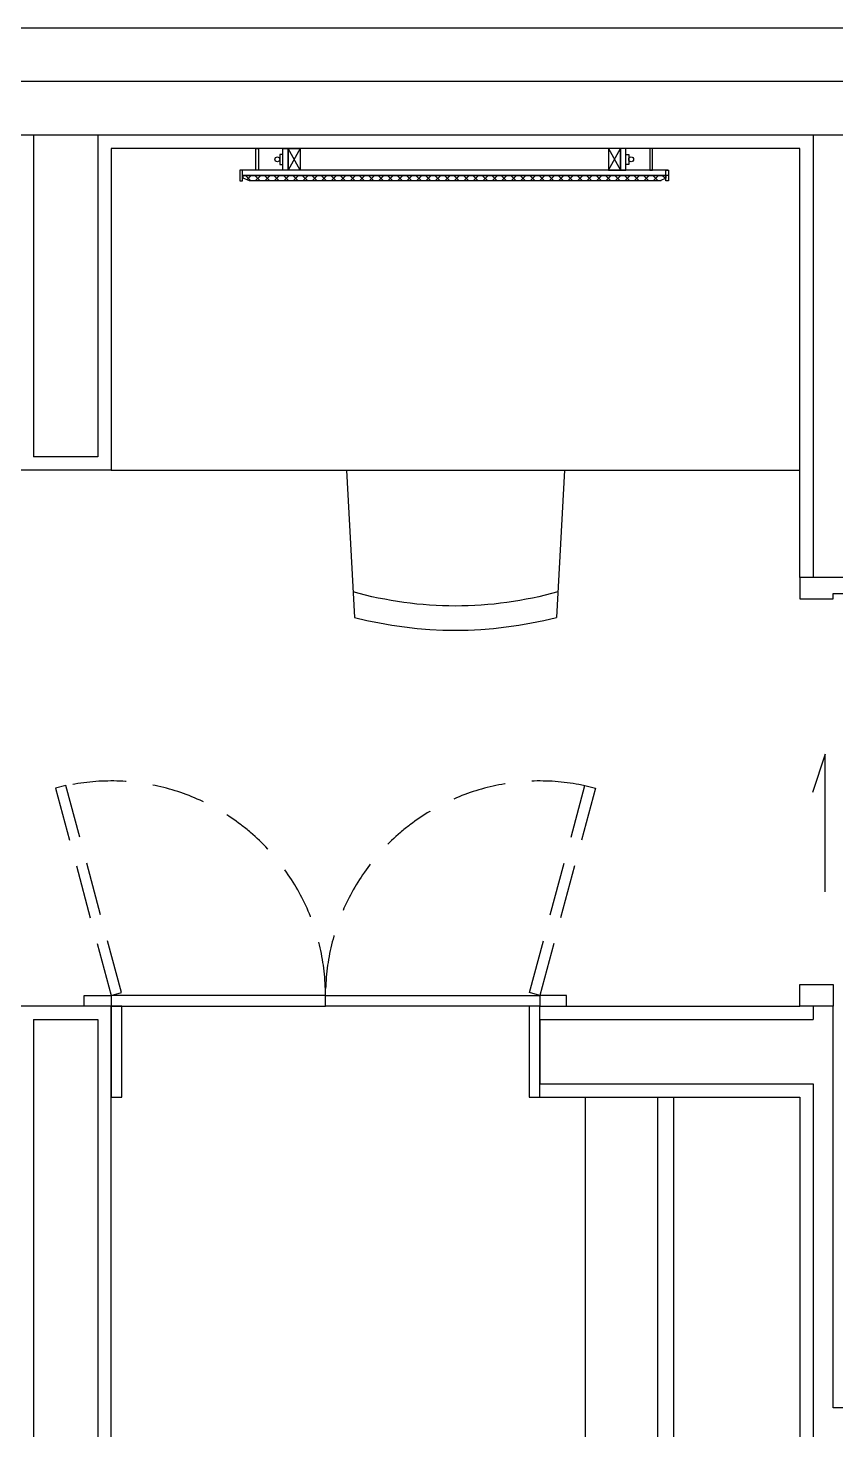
# Model space of a CAD drawing. Header units: millimetres. Extents: x 10000 to 302800, y 6800 to 229018.
# Drawn here: x 182743 to 184251, y 35861 to 38478 of the extents above; entities that cross this region are included whole.
import ezdxf

# ---------------------------------------------------------------- set-up
doc = ezdxf.new("R2010")
doc.units = ezdxf.units.MM
doc.header["$LTSCALE"] = 400
doc.header["$MEASUREMENT"] = 0
for name, pattern in [('X-GRID_5~ROOF$0$CENTER2', [1.125, 0.75, -0.125, 0.125, -0.125]), ('X-ROOM TYPE-SR-2Bay_2$0$CONTINOUS', [0]), ('X-ROOM TYPE-SR-2Bay_2$0$HIDDEN', [0.375, 0.25, -0.125])]:
    doc.linetypes.add(name, pattern=pattern)
doc.layers.get('0').update_dxf_attribs({"linetype": 'CONTINUOUS'})
for name, color, linetype in [('A-TXT1', 3, 'CONTINUOUS'), ('X-GRID_5~ROOF$0$A-CEN1', 1, 'X-GRID_5~ROOF$0$CENTER2'), ('X-ROOM TYPE-SR-2bay corner$0$A-WALD', 7, 'CONTINUOUS'), ('X-ROOM TYPE-SR-2Bay_2$0$.WA_BUILT-IN LOW', 252, 'CONTINUOUS'), ('X-ROOM TYPE-SR-2Bay_2$0$.WA_Built-in mirror', 252, 'CONTINUOUS'), ('X-ROOM TYPE-SR-2Bay_2$0$.WA_Built-in_Lower', 252, 'CONTINUOUS'), ('X-ROOM TYPE-SR-2Bay_2$0$.WA_FP_Furn', 252, 'X-ROOM TYPE-SR-2Bay_2$0$CONTINOUS'), ('X-ROOM TYPE-SR-2Bay_2$0$.WA_METAL', 252, 'CONTINUOUS'), ('X-ROOM TYPE-SR-2Bay_2$0$.WA_Plaster', 252, 'CONTINUOUS'), ('X-ROOM TYPE-SR-2Bay_2$0$.WA_Wall-Fin', 252, 'CONTINUOUS'), ('X-ROOM TYPE-SR-2Bay_2$0$.WA_Wall-Finish', 252, 'CONTINUOUS'), ('X-ROOM TYPE-SR-2Bay_2$0$A-WALD', 7, 'CONTINUOUS'), ('X-ROOM TYPE-SR-2Bay_2$0$X-ROOM TYPE-SR-1.3+1.7Bay$0$__Door-bomba', 252, 'CONTINUOUS'), ('X-ROOM TYPE-SR-2Bay_2$0$X-ROOM TYPE-SR-2bay_1$0$X-ROOM TYPE-SR-1.3+1.7Bay$0$__Door-bomba', 252, 'CONTINUOUS')]:
    doc.layers.add(name, color=color, linetype=linetype)

# ---------------------------------------------------------------- blocks, each defined once
blk = doc.blocks.new('X-GRID_5~ROOF')
at = {"layer": 'X-GRID_5~ROOF$0$A-CEN1', "ltscale": 10}
blk.add_lwpolyline([(251927.3, 56771.2), (158516.9, 56771.2)], dxfattribs=at)
blk = doc.blocks.new('X-ROOM TYPE-SR-2bay corner')
at = {"layer": 'X-ROOM TYPE-SR-2bay corner$0$A-WALD'}
blk.add_line((182478.8, 56671.2), (173848.8, 56671.2), dxfattribs=at)
blk = doc.blocks.new('X-ROOM TYPE-SR-2Bay_2$0$X-ROOM TYPE-SR-2bay_1$0$X-ROOM TYPE-SR-2bay_1$0$A$Cad202b06')
at = {"layer": 'X-ROOM TYPE-SR-2Bay_2$0$.WA_FP_Furn', "ltscale": 0.2}
for p, q in [((4.5, 0), (19.3, 275.2)), ((411, 0), (396.2, 275.2))]:
    blk.add_line(p, q, dxfattribs=at)
for radius, start, end in [(750.5, 75.4592, 104.5408), (704.7, 74.2726, 105.7274)]:
    blk.add_arc((207.7, -451.2), radius, start, end, dxfattribs=at)
blk = doc.blocks.new('X-ROOM TYPE-SR-2Bay_2')
at = {"layer": 'X-ROOM TYPE-SR-2Bay_2$0$.WA_BUILT-IN LOW'}
h = blk.add_hatch(dxfattribs=at)
h.set_pattern_fill('NET', color=256, scale=100, angle=-45, style=0)
h.set_pattern_definition([(315, (268112.59, 12104.666), (8.8388348, 8.8388348), []), (45, (268112.59, 12104.666), (-8.8388348, 8.8388348), [])])
h.paths.add_polyline_path([(231632.1, 47946.1), (230843.6, 47946.1), (230843.6, 47951.4), (230854.4, 47956.1), (231620.6, 47956.1), (231632.1, 47951.4)])
for p, q in [((230852.5, 47956.1), (231620.6, 47956.1)), ((230843.6, 47946.1), (231632.1, 47946.1)), ((230951, 47896.1), (230928.6, 47936.1)), ((230951, 47936.1), (230928.6, 47896.1)), ((231526.1, 47896.1), (231548.6, 47936.1)), ((231526.1, 47936.1), (231548.6, 47896.1))]:
    blk.add_line(p, q, dxfattribs=at)
at = {"layer": 'X-ROOM TYPE-SR-2Bay_2$0$.WA_BUILT-IN LOW', "linetype": 'X-ROOM TYPE-SR-2Bay_2$0$HIDDEN', "ltscale": 100}
for points in [[(231878.8, 51011.1), (230828.8, 51011.1), (230828.8, 49666.1)], [(231878.8, 50981.1), (230858.8, 50981.1), (230858.8, 49666.1)]]:
    blk.add_lwpolyline(points, dxfattribs=at)
at = {"layer": 'X-ROOM TYPE-SR-2Bay_2$0$.WA_BUILT-IN LOW'}
for points in [[(231632.1, 47946.1), (230843.6, 47946.1), (230843.6, 47951.4), (230854.4, 47956.1), (231620.6, 47956.1), (231632.1, 47951.4)], [(230913, 47925.5), (230918.6, 47925.5), (230918.6, 47906.8), (230913, 47906.8)], [(230951, 47896.1), (230951, 47936.1), (230928.6, 47936.1), (230928.6, 47896.1)], [(231526.1, 47896.1), (231526.1, 47936.1), (231548.6, 47936.1), (231548.6, 47896.1)], [(231564.1, 47925.5), (231558.6, 47925.5), (231558.6, 47906.8), (231564.1, 47906.8)]]:
    blk.add_lwpolyline(points, close=True, dxfattribs=at)
for centre in [(230908.5, 47916.1), (231568.6, 47916.1)]:
    blk.add_circle(centre, 4.52, dxfattribs=at)
at = {"layer": 'X-ROOM TYPE-SR-2Bay_2$0$.WA_Built-in mirror', "linetype": 'X-ROOM TYPE-SR-2Bay_2$0$CONTINOUS'}
for points in [[(230928.6, 47936.1), (230918.6, 47936.1), (230918.6, 47896.1), (230928.6, 47896.1)], [(231548.6, 47936.1), (231558.6, 47936.1), (231558.6, 47896.1), (231548.6, 47896.1)]]:
    blk.add_lwpolyline(points, close=True, dxfattribs=at)
at = {"layer": 'X-ROOM TYPE-SR-2Bay_2$0$.WA_Built-in_Lower'}
for points in [[(231878.8, 50846.1), (230993.8, 50846.1), (230993.8, 49666.1)], [(230593.8, 47896.1), (231878.8, 47896.1), (231878.8, 48496.1), (230593.8, 48496.1), (230593.8, 47896.1)]]:
    blk.add_lwpolyline(points, dxfattribs=at)
for points in [[(231078.8, 49666.1), (231078.8, 49496.1), (231098.8, 49496.1), (231098.8, 49666.1)], [(231858.8, 49666.1), (231858.8, 49496.1), (231878.8, 49496.1), (231878.8, 49666.1)], [(231078.8, 49476.1), (231078.8, 49496.1), (231028.8, 49496.1), (231028.8, 49476.1)], [(231078.8, 49496.1), (231478.8, 49496.1), (231478.8, 49476.1), (231078.8, 49476.1)], [(231878.8, 49496.1), (231478.8, 49496.1), (231478.8, 49476.1), (231878.8, 49476.1)], [(231878.8, 49476.1), (231878.8, 49496.1), (231928.8, 49496.1), (231928.8, 49476.1)]]:
    blk.add_lwpolyline(points, close=True, dxfattribs=at)
at = {"layer": 'X-ROOM TYPE-SR-2Bay_2$0$.WA_Built-in_Lower', "linetype": 'X-ROOM TYPE-SR-2Bay_2$0$HIDDEN'}
for points in [[(231098.2, 49471), (230994.6, 49084.6), (230975.3, 49089.8), (231078.8, 49476.1)], [(231859.5, 49471), (231963, 49084.6), (231982.4, 49089.8), (231878.8, 49476.1)]]:
    blk.add_lwpolyline(points, close=True, dxfattribs=at)
for centre, start, end in [((231078.8, 49476.1), 257.866, 0.0003), ((231878.8, 49476.1), 179.9997, 282.134)]:
    blk.add_arc(centre, 400, start, end, dxfattribs=at)
at = {"layer": 'X-ROOM TYPE-SR-2Bay_2$0$.WA_METAL', "ltscale": 200}
for points in [[(230843.6, 47936.1), (230838.6, 47936.1), (230838.6, 47956.1), (230843.6, 47956.1)], [(231633.6, 47936.1), (231638.6, 47936.1), (231638.6, 47956.1), (231633.6, 47956.1)]]:
    blk.add_lwpolyline(points, close=True, dxfattribs=at)
at = {"layer": 'X-ROOM TYPE-SR-2Bay_2$0$.WA_Plaster', "ltscale": 0.1}
for points in [[(230873.6, 47936.1), (230868.6, 47936.1), (230868.6, 47896.1), (230873.6, 47896.1)], [(231603.6, 47936.1), (231608.6, 47936.1), (231608.6, 47896.1), (231603.6, 47896.1)]]:
    blk.add_lwpolyline(points, close=True, dxfattribs=at)
at = {"layer": 'X-ROOM TYPE-SR-2Bay_2$0$.WA_Wall-Fin'}
for p, q in [((230839.1, 47946.1), (231633.6, 47946.1)), ((230839.1, 47936.1), (231633.6, 47936.1))]:
    blk.add_line(p, q, dxfattribs=at)
at = {"layer": 'X-ROOM TYPE-SR-2Bay_2$0$.WA_Wall-Finish'}
for p, q in [((231078.8, 49666.1), (231078.8, 49496.1)), ((231878.8, 49666.1), (231878.8, 49496.1)), ((231078.8, 49496.1), (230593.8, 49496.1))]:
    blk.add_line(p, q, dxfattribs=at)
for points in [[(231078.8, 49666.1), (230593.8, 49666.1), (230593.8, 51246.1), (231878.8, 51246.1), (231878.8, 49496.1), (232048.8, 49496.1)], [(230593.8, 48696.1), (230593.8, 47896.1), (231878.8, 47896.1), (231878.8, 48496.1), (232048.8, 48496.1), (232048.8, 47896.1), (233823.7, 47896.1)]]:
    blk.add_lwpolyline(points, dxfattribs=at)
at = {"layer": 'X-ROOM TYPE-SR-2Bay_2$0$A-WALD'}
for p, q in [((232023.8, 49521.1), (232023.8, 51391.1)), ((230568.8, 49641.1), (230568.8, 51271.1)), ((231903.8, 49521.1), (231903.8, 51271.1)), ((231078.8, 49641.1), (230568.8, 49641.1)), ((231078.8, 49521.1), (231078.8, 49641.1)), ((230531.3, 49496.1), (230568.8, 49496.1)), ((230568.8, 49496.1), (230568.8, 49521.1)), ((231078.8, 49521.1), (230568.8, 49521.1)), ((232023.8, 49521.1), (231903.8, 49521.1)), ((230448.8, 48696.1), (230568.8, 48696.1)), ((230568.8, 47871.1), (230568.8, 48696.1)), ((231903.8, 47871.1), (231903.8, 48471.1)), ((231903.8, 48471.1), (232023.8, 48471.1)), ((232023.8, 47871.1), (232023.8, 48471.1)), ((226198.8, 47871.1), (236148.8, 47871.1)), ((225998.8, 47671.1), (236148.8, 47671.1))]:
    blk.add_line(p, q, dxfattribs=at)
blk.add_lwpolyline([(230471.3, 49496.1), (230471.3, 50246.1), (230531.3, 50246.1), (230531.3, 49496.1)], dxfattribs=at)
at = {"layer": 'X-ROOM TYPE-SR-2Bay_2$0$X-ROOM TYPE-SR-1.3+1.7Bay$0$__Door-bomba'}
blk.add_lwpolyline([(230546.2, 49282.8), (230546.2, 49026.1), (230570.1, 49097.9)], dxfattribs=at)
at = {"layer": 'X-ROOM TYPE-SR-2Bay_2$0$X-ROOM TYPE-SR-2bay_1$0$X-ROOM TYPE-SR-1.3+1.7Bay$0$__Door-bomba', "elevation": 0}
blk.add_lwpolyline([(230531.3, 49456.1), (230531.3, 49496.1), (230593.8, 49496.1), (230593.8, 49456.1)], close=True, dxfattribs=at)
at = {"layer": 'X-ROOM TYPE-SR-2Bay_2$0$X-ROOM TYPE-SR-2bay_1$0$X-ROOM TYPE-SR-1.3+1.7Bay$0$__Door-bomba'}
blk.add_lwpolyline([(230593.8, 48736.1), (230531.3, 48736.1), (230531.3, 48726.1), (230471.3, 48726.1), (230471.3, 48736.1), (230408.8, 48736.1), (230408.8, 48696.1), (230593.8, 48696.1), (230593.8, 48736.1)], dxfattribs=at)
at = {"layer": 'X-ROOM TYPE-SR-2Bay_2$0$.WA_FP_Furn', "ltscale": 0.2, "xscale": -1}
blk.add_blockref('X-ROOM TYPE-SR-2Bay_2$0$X-ROOM TYPE-SR-2bay_1$0$X-ROOM TYPE-SR-2bay_1$0$A$Cad202b06', (231444.1, 48496.1), dxfattribs=at)
blk = doc.blocks.new('X-INT-HOTEL-9F~20F')
blk.add_blockref('X-ROOM TYPE-SR-2bay corner', (0, 0.1))
at = {"rotation": 180}
blk.add_blockref('X-ROOM TYPE-SR-2Bay_2', (409997.6, 104542.3), dxfattribs=at)
blk = doc.blocks.new('X-BASE-9F')
blk.add_blockref('X-GRID_5~ROOF', (0, 0))
blk.add_blockref('X-INT-HOTEL-9F~20F', (0, 0))

msp = doc.modelspace()

# ---------------------------------------------------------------- block references
at = {"layer": 'A-TXT1'}
msp.add_blockref('X-BASE-9F', (4779.3, -18393.7), dxfattribs=at)

doc.saveas('drawing.dxf')
